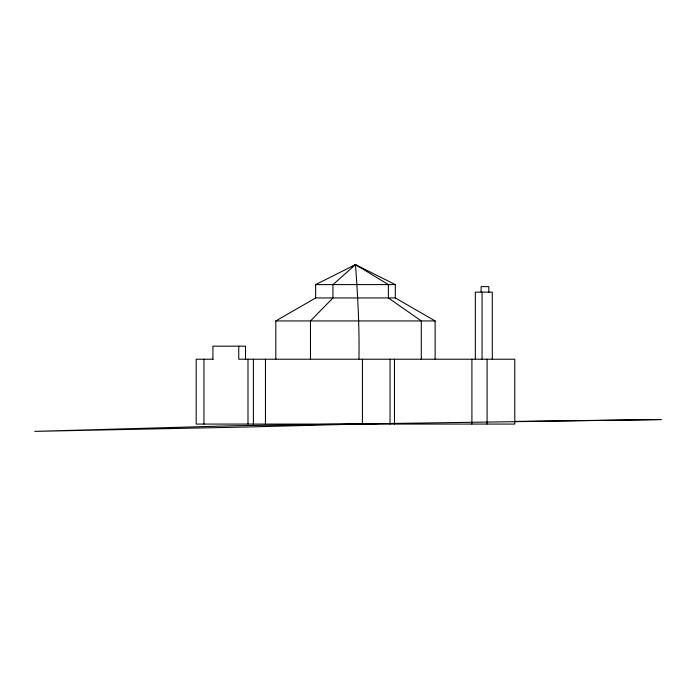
<?xml version="1.0" encoding="UTF-8"?>
<svg xmlns="http://www.w3.org/2000/svg" width="696" height="696" viewBox="0 0 696 696"><rect width="100%" height="100%" fill="white"/><g stroke="black" fill="none" stroke-linecap="round" stroke-linejoin="round"><path stroke-width="1.04" d="M351.819 266.846L355.473 264.628L395.302 284.594L395.302 297.94L435.13 320.943L435.13 359.223M275.825 359.223L275.825 320.943L315.653 297.94L395.302 297.94M315.653 297.94L315.653 284.594L355.473 264.628L388.377 284.594L388.377 297.94L421.28 320.943L421.28 359.223M379.198 423.525L247.263 426.996L34.8 431.372L233.125 425.761L661.2 419.549L514.97 421.419M315.653 284.594L395.302 284.594M275.825 320.943L435.13 320.943M213.211 359.223L196.176 359.223L196.176 424.073L514.779 424.073L514.779 359.223L238.745 359.223L238.745 346.173M492.281 359.223L492.281 292.137L475.325 292.137L475.325 359.223M488.836 292.137L488.836 286.63L481.11 286.63L481.11 292.137M487.087 359.223L487.087 424.073M482.058 292.137L482.058 359.223M471.905 359.223L471.905 424.073M394.467 359.223L394.467 424.073M390.047 359.223L390.047 424.073M362.425 359.223L362.425 424.073M358.953 359.223C359.484 327.625 357.84 296.096 355.473 264.628L332.966 284.594L332.966 297.94L310.468 320.943L310.468 359.223M265.454 359.223L265.454 424.073M253.396 359.223L253.396 424.073M247.994 359.223L247.994 424.073M245.505 359.223L245.505 346.173L212.915 346.173L212.915 359.223M203.963 359.223L203.963 424.073"/></g></svg>
